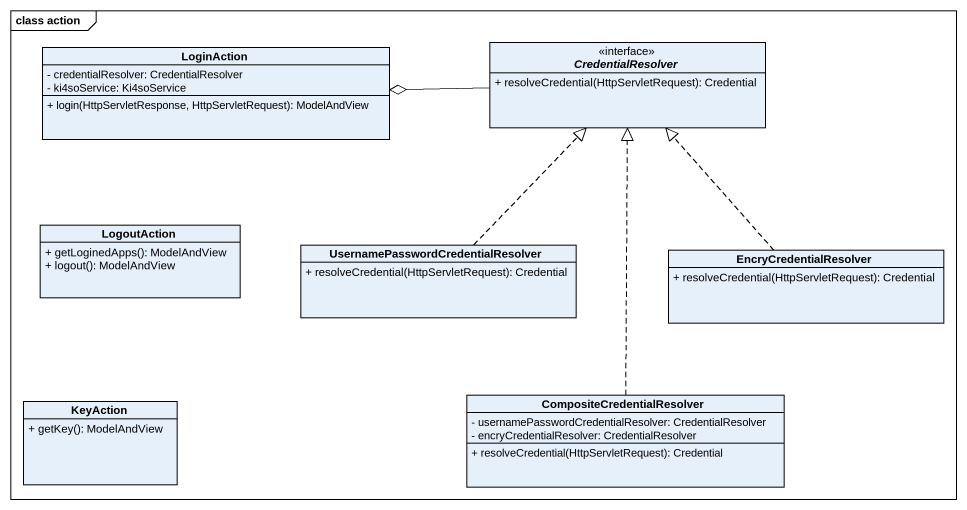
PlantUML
@startuml
mainframe class action
hide circle
hide empty members
skinparam classAttributeIconSize 0
class LoginAction {
  - credentialResolver: CredentialResolver
  - ki4soService: Ki4soService
  + login(HttpServletResponse, HttpServletRequest): ModelAndView
}
interface CredentialResolver <<interface>> {
  + resolveCredential(HttpServletRequest): Credential
}
class LogoutAction {
  + getLoginedApps(): ModelAndView
  + logout(): ModelAndView
}
class "UsernamePasswordCredentialResolver" as UsernamePasswordCredentialRe {
  + resolveCredential(HttpServletRequest): Credential
}
class EncryCredentialResolver {
  + resolveCredential(HttpServletRequest): Credential
}
class KeyAction {
  + getKey(): ModelAndView
}
class CompositeCredentialResolver {
  - usernamePasswordCredentialResolver: CredentialResolver
  - encryCredentialResolver: CredentialResolver
  + resolveCredential(HttpServletRequest): Credential
}
CredentialResolver -left-o LoginAction
UsernamePasswordCredentialRe .up.|> CredentialResolver
EncryCredentialResolver .up.|> CredentialResolver
CompositeCredentialResolver .up.|> CredentialResolver
@enduml
